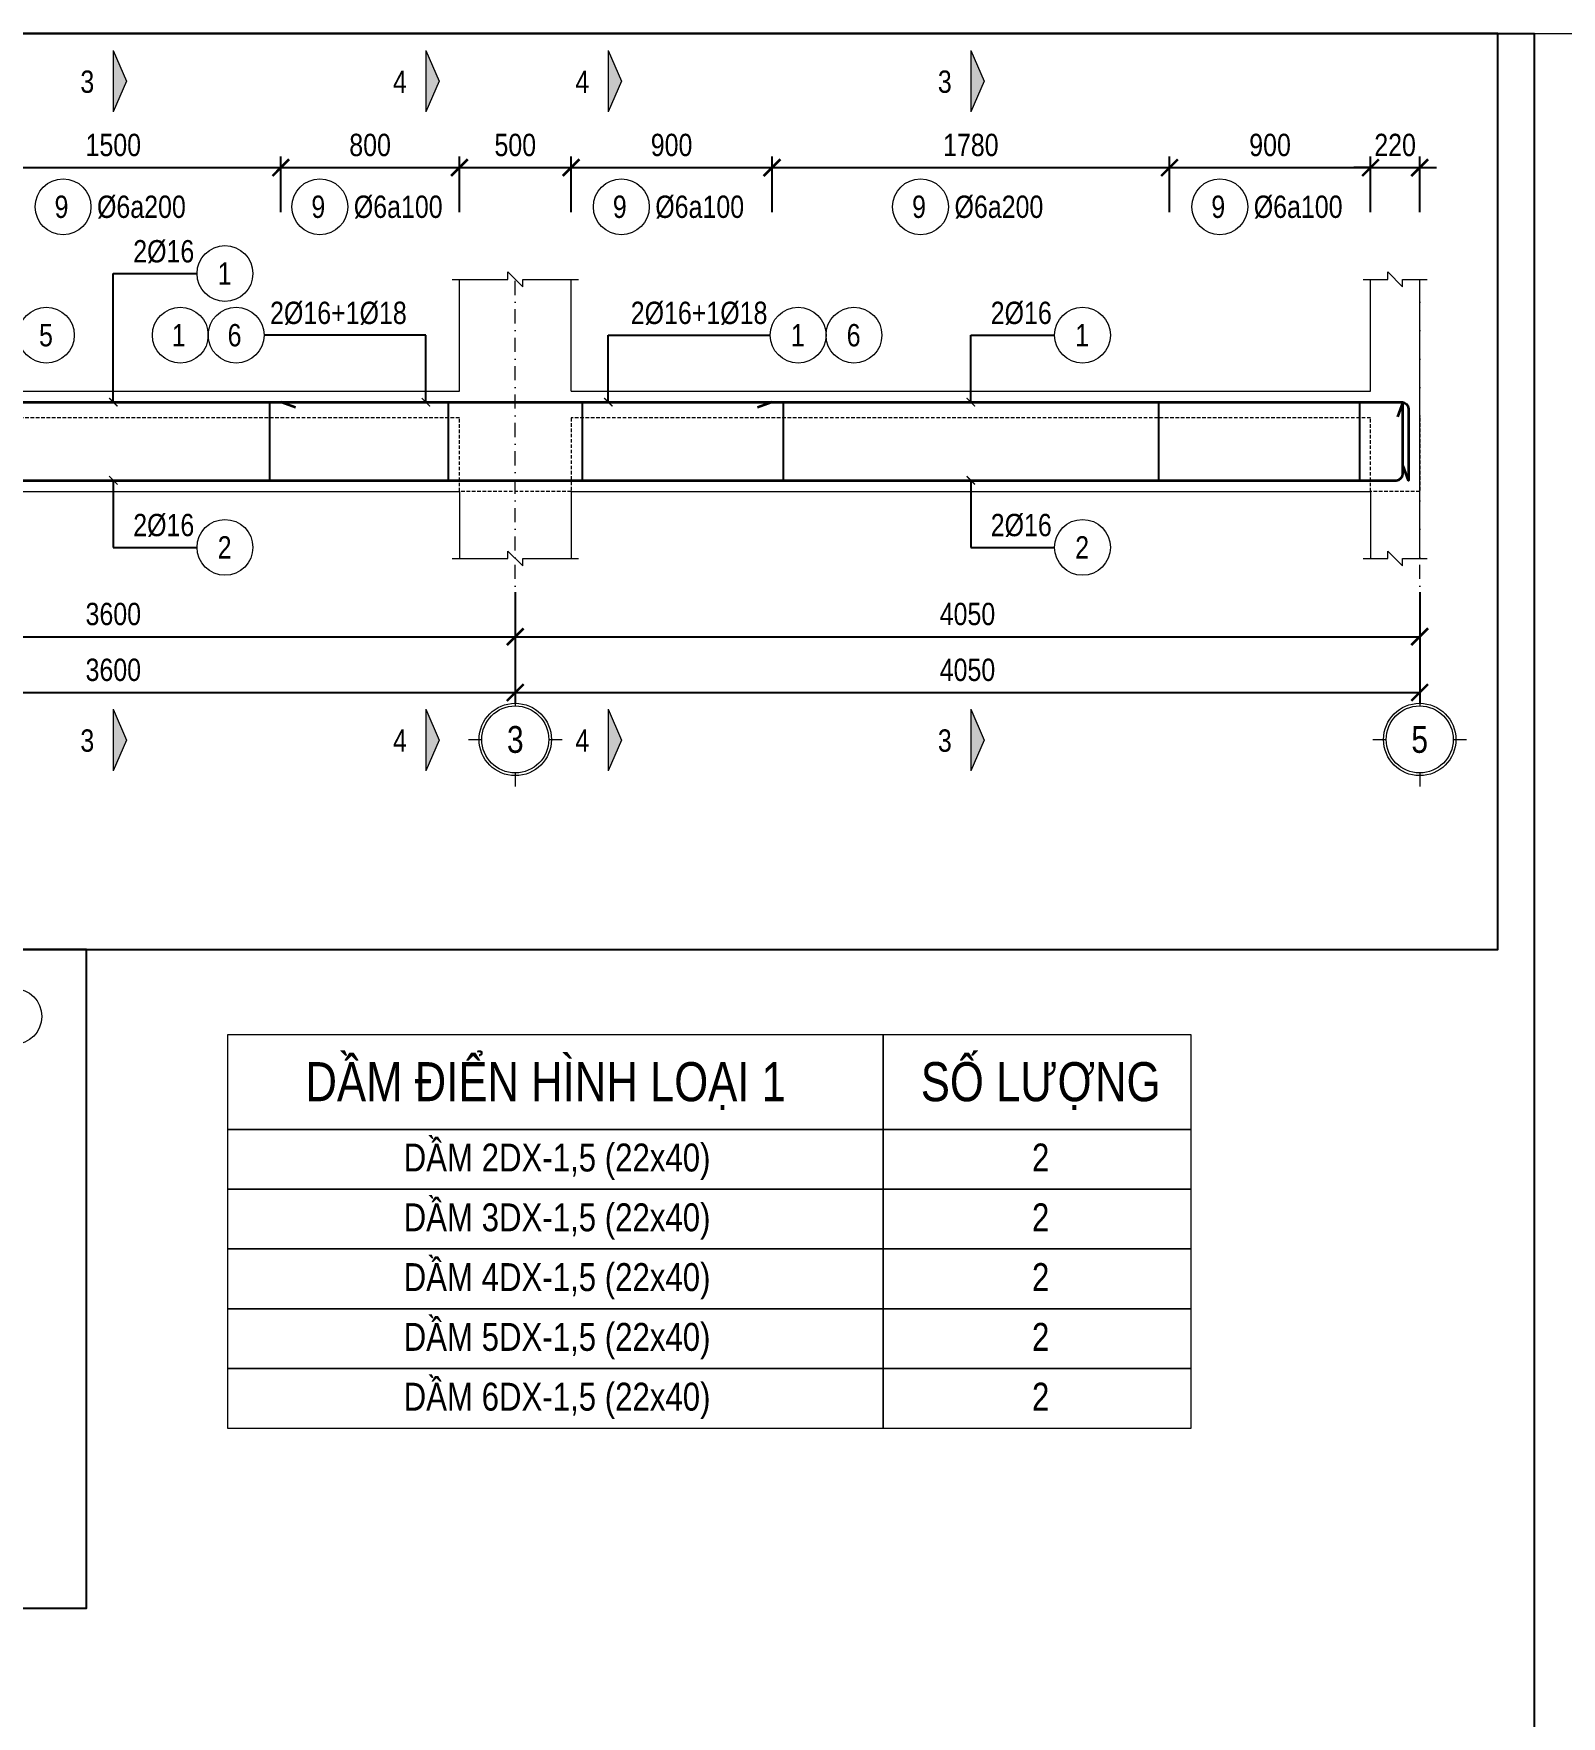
# Model space of a CAD drawing. Extents: x -165145 to 691808, y -202842 to 311040.
# Drawn here: x 254455 to 261296, y -63002 to -55468 of the extents above; entities that cross this region are included whole.
import ezdxf
from ezdxf.enums import TextEntityAlignment as Align

# ---------------------------------------------------------------- set-up
doc = ezdxf.new("R2010")
doc.units = 0
doc.header["$LTSCALE"] = 10
doc.header["$MEASUREMENT"] = 0
doc.linetypes.add('DASHDOT2', pattern=[12.7, 6.35, -3.175, 0, -3.175])
doc.linetypes.add('HIDDEN', pattern=[2.3807, 1.587, -0.7937])
doc.layers.get('0').update_dxf_attribs({"linetype": 'CONTINUOUS'})
doc.layers.get('Defpoints').update_dxf_attribs({"color": 5, "linetype": 'CONTINUOUS'})
for name, color, linetype, lineweight in [('DCE_BaoBeTong', 4, 'CONTINUOUS', 18), ('DCE_Block', 8, 'CONTINUOUS', 9), ('DCE_Dim', 254, 'CONTINUOUS', 9), ('DCE_MCZiCZac', 144, 'CONTINUOUS', 13), ('DCE_NetKhuat', 9, 'HIDDEN', 5), ('Dce_text', 7, 'CONTINUOUS', 13), ('DCE_ThepChu', 1, 'CONTINUOUS', 35), ('DCE_ThepDai', 220, 'CONTINUOUS', 25), ('DCE_Truc', 8, 'DASHDOT2', 13), ('GE_KC_NETKHUAT', 9, 'HIDDEN', 20), ('GE_KC_NETMANH', 8, 'CONTINUOUS', 20), ('GE_KC_TEXT', 4, 'CONTINUOUS', 20)]:
    doc.layers.add(name, color=color, linetype=linetype, lineweight=lineweight)
doc.styles.add('Dce_Text', font='arial.ttf', dxfattribs={"width": 0.8})
doc.styles.add('GE_KC-Arial', font='arial.ttf', dxfattribs={"width": 0.75})
doc.dimstyles.new('Dce_208MV', dxfattribs={"dimscale": 25, "dimtxt": 2.5, "dimasz": 1.5, "dimexe": 1, "dimexo": 2, "dimgap": 1, "dimtad": 1, "dimdec": 0, "dimrnd": 5, "dimtxsty": 'Dce_Text', "dimblk": 'ARCHTICK', "dimcen": 2.5, "dimclrd": 8, "dimclre": 8, "dimclrt": 3, "dimadec": 0, "dimazin": 0, "dimtfac": 1, "dimtdec": 0, "dimtix": 1, "dimtmove": 2, "dimatfit": 3, "dimldrblk": 'ARCHTICK', "dimfxl": 1, "dimarcsym": 0})
doc.dimstyles.new('Dce_50MV', dxfattribs={"dimscale": 50, "dimtxt": 2, "dimasz": 1.5, "dimexe": 1, "dimexo": 2, "dimgap": 1, "dimtad": 1, "dimdec": 0, "dimtxsty": 'Dce_Text', "dimblk": 'ARCHTICK', "dimcen": 2.5, "dimclrd": 8, "dimclre": 8, "dimclrt": 3, "dimadec": 0, "dimazin": 0, "dimtfac": 1, "dimtdec": 0, "dimtix": 1, "dimtmove": 2, "dimatfit": 3, "dimldrblk": 'ARCHTICK', "dimfxl": 4, "dimfxlon": 1, "dimarcsym": 0})

# ---------------------------------------------------------------- blocks, each defined once
blk = doc.blocks.new('Dce_KhTenTruc')
at = {"layer": 'DCE_Block'}
blk.add_circle((0, -3.5), 2.7, dxfattribs=at)
at = {"layer": 'DCE_Block', "color": 3}
blk.add_circle((0, -3.5), 2.5, dxfattribs=at)
at = {"layer": 'DCE_Truc'}
for p, q in [((0, 0), (0, -1)), ((-3.5, -3.5), (-2.5, -3.5)), ((2.5, -3.5), (3.5, -3.5)), ((0, -6), (0, -7))]:
    blk.add_line(p, q, dxfattribs=at)
at = {"layer": 'Dce_text', "color": 2, "style": 'Dce_Text', "width": 0.8}
blk.add_attdef('TRUC', text='', height=2, dxfattribs=at).set_placement((0, -4.5), align=Align.CENTER)
blk = doc.blocks.new('_ArchTick')
at = {"color": 0, "linetype": 'ByBlock', "const_width": 0.15}
blk.add_lwpolyline([(-0.5, -0.5), (0.5, 0.5)], dxfattribs=at)
blk = doc.blocks.new('*D2644')
at = {"layer": 'DCE_Dim', "color": 8, "lineweight": -2, "transparency": 16777216}
for p, q in [((253011.8, -58218.2), (253011.8, -58468.2)), ((256611.8, -58218.2), (256611.8, -58468.2)), ((253011.8, -58418.2), (256611.8, -58418.2))]:
    blk.add_line(p, q, dxfattribs=at)
at = {"layer": 'Defpoints', "color": 0, "transparency": 16777216}
for p in [(253011.8, -57818.2), (256611.8, -57818.2), (256611.8, -58418.2)]:
    blk.add_point(p, dxfattribs=at)
at = {"layer": 'DCE_Dim', "color": 8, "lineweight": -2, "transparency": 16777216, "xscale": 75, "yscale": 75, "zscale": 75, "rotation": 180}
blk.add_blockref('_ArchTick', (253011.8, -58418.2), dxfattribs=at)
at = {"layer": 'DCE_Dim', "color": 8, "lineweight": -2, "transparency": 16777216, "xscale": 75, "yscale": 75, "zscale": 75}
blk.add_blockref('_ArchTick', (256611.8, -58418.2), dxfattribs=at)
at = {"layer": 'DCE_Dim', "color": 3, "transparency": 16777216, "insert": (254811.8, -58317.2), "char_height": 100, "attachment_point": 5, "style": 'Dce_Text'}
blk.add_mtext('3600', dxfattribs=at)
blk = doc.blocks.new('*D2645')
at = {"layer": 'DCE_Dim', "color": 8, "lineweight": -2, "transparency": 16777216}
for p, q in [((253011.8, -57968.2), (253011.8, -58218.2)), ((256611.8, -57968.2), (256611.8, -58218.2)), ((253011.8, -58168.2), (256611.8, -58168.2))]:
    blk.add_line(p, q, dxfattribs=at)
at = {"layer": 'Defpoints', "color": 0, "transparency": 16777216}
for p in [(253011.8, -57818.2), (256611.8, -57818.2), (256611.8, -58168.2)]:
    blk.add_point(p, dxfattribs=at)
at = {"layer": 'DCE_Dim', "color": 8, "lineweight": -2, "transparency": 16777216, "xscale": 75, "yscale": 75, "zscale": 75, "rotation": 180}
blk.add_blockref('_ArchTick', (253011.8, -58168.2), dxfattribs=at)
at = {"layer": 'DCE_Dim', "color": 8, "lineweight": -2, "transparency": 16777216, "xscale": 75, "yscale": 75, "zscale": 75}
blk.add_blockref('_ArchTick', (256611.8, -58168.2), dxfattribs=at)
at = {"layer": 'DCE_Dim', "color": 3, "transparency": 16777216, "insert": (254811.8, -58067.2), "char_height": 100, "attachment_point": 5, "style": 'Dce_Text'}
blk.add_mtext('3600', dxfattribs=at)
blk = doc.blocks.new('*D2646')
at = {"layer": 'DCE_Dim', "color": 8, "lineweight": -2, "transparency": 16777216}
for p, q in [((256611.8, -58218.2), (256611.8, -58468.2)), ((260661.8, -58218.2), (260661.8, -58468.2)), ((256611.8, -58418.2), (260661.8, -58418.2))]:
    blk.add_line(p, q, dxfattribs=at)
at = {"layer": 'Defpoints', "color": 0, "transparency": 16777216}
for p in [(256611.8, -57818.2), (260661.8, -57818.2), (260661.8, -58418.2)]:
    blk.add_point(p, dxfattribs=at)
at = {"layer": 'DCE_Dim', "color": 8, "lineweight": -2, "transparency": 16777216, "xscale": 75, "yscale": 75, "zscale": 75, "rotation": 180}
blk.add_blockref('_ArchTick', (256611.8, -58418.2), dxfattribs=at)
at = {"layer": 'DCE_Dim', "color": 8, "lineweight": -2, "transparency": 16777216, "xscale": 75, "yscale": 75, "zscale": 75}
blk.add_blockref('_ArchTick', (260661.8, -58418.2), dxfattribs=at)
at = {"layer": 'DCE_Dim', "color": 3, "transparency": 16777216, "insert": (258636.8, -58317.2), "char_height": 100, "attachment_point": 5, "style": 'Dce_Text'}
blk.add_mtext('4050', dxfattribs=at)
blk = doc.blocks.new('*D2647')
at = {"layer": 'DCE_Dim', "color": 8, "lineweight": -2, "transparency": 16777216}
for p, q in [((256611.8, -57968.2), (256611.8, -58218.2)), ((260661.8, -57968.2), (260661.8, -58218.2)), ((256611.8, -58168.2), (260661.8, -58168.2))]:
    blk.add_line(p, q, dxfattribs=at)
at = {"layer": 'Defpoints', "color": 0, "transparency": 16777216}
for p in [(256611.8, -57818.2), (260661.8, -57818.2), (260661.8, -58168.2)]:
    blk.add_point(p, dxfattribs=at)
at = {"layer": 'DCE_Dim', "color": 8, "lineweight": -2, "transparency": 16777216, "xscale": 75, "yscale": 75, "zscale": 75, "rotation": 180}
blk.add_blockref('_ArchTick', (256611.8, -58168.2), dxfattribs=at)
at = {"layer": 'DCE_Dim', "color": 8, "lineweight": -2, "transparency": 16777216, "xscale": 75, "yscale": 75, "zscale": 75}
blk.add_blockref('_ArchTick', (260661.8, -58168.2), dxfattribs=at)
at = {"layer": 'DCE_Dim', "color": 3, "transparency": 16777216, "insert": (258636.8, -58067.2), "char_height": 100, "attachment_point": 5, "style": 'Dce_Text'}
blk.add_mtext('4050', dxfattribs=at)
blk = doc.blocks.new('*D2636')
at = {"layer": 'DCE_Dim', "color": 8, "lineweight": -2, "transparency": 16777216}
for p, q in [((254061.8, -56268.2), (254061.8, -56018.2)), ((255561.8, -56268.2), (255561.8, -56018.2)), ((254061.8, -56068.2), (255561.8, -56068.2))]:
    blk.add_line(p, q, dxfattribs=at)
at = {"layer": 'Defpoints', "color": 0, "transparency": 16777216}
for p in [(255561.8, -56068.2), (254061.8, -56568.2), (255561.8, -56568.2)]:
    blk.add_point(p, dxfattribs=at)
at = {"layer": 'DCE_Dim', "color": 8, "lineweight": -2, "transparency": 16777216, "xscale": 75, "yscale": 75, "zscale": 75, "rotation": 180}
blk.add_blockref('_ArchTick', (254061.8, -56068.2), dxfattribs=at)
at = {"layer": 'DCE_Dim', "color": 8, "lineweight": -2, "transparency": 16777216, "xscale": 75, "yscale": 75, "zscale": 75}
blk.add_blockref('_ArchTick', (255561.8, -56068.2), dxfattribs=at)
at = {"layer": 'DCE_Dim', "color": 3, "transparency": 16777216, "insert": (254811.8, -55967.2), "char_height": 100, "attachment_point": 5, "style": 'Dce_Text'}
blk.add_mtext('1500', dxfattribs=at)
blk = doc.blocks.new('Dce_KhtThepDai')
blk.add_circle((-4.5, -3.5), 2.5)
at = {"color": 11, "style": 'Dce_Text', "width": 0.8}
blk.add_attdef('SH', text='', height=2, dxfattribs=at).set_placement((-4.64, -4.5), align=Align.CENTER)
at = {"color": 3, "style": 'Dce_Text', "width": 0.8}
blk.add_attdef('DKVAKC', (-1.46, -4.5), '', height=2, dxfattribs=at)
blk = doc.blocks.new('*D2637')
at = {"layer": 'DCE_Dim', "color": 8, "lineweight": -2, "transparency": 16777216}
for p, q in [((255561.8, -56268.2), (255561.8, -56018.2)), ((256361.8, -56268.2), (256361.8, -56018.2)), ((255561.8, -56068.2), (256361.8, -56068.2))]:
    blk.add_line(p, q, dxfattribs=at)
at = {"layer": 'Defpoints', "color": 0, "transparency": 16777216}
for p in [(256361.8, -56068.2), (255561.8, -56568.2), (256361.8, -56568.2)]:
    blk.add_point(p, dxfattribs=at)
at = {"layer": 'DCE_Dim', "color": 8, "lineweight": -2, "transparency": 16777216, "xscale": 75, "yscale": 75, "zscale": 75, "rotation": 180}
blk.add_blockref('_ArchTick', (255561.8, -56068.2), dxfattribs=at)
at = {"layer": 'DCE_Dim', "color": 8, "lineweight": -2, "transparency": 16777216, "xscale": 75, "yscale": 75, "zscale": 75}
blk.add_blockref('_ArchTick', (256361.8, -56068.2), dxfattribs=at)
at = {"layer": 'DCE_Dim', "color": 3, "transparency": 16777216, "insert": (255961.8, -55967.2), "char_height": 100, "attachment_point": 5, "style": 'Dce_Text'}
blk.add_mtext('800', dxfattribs=at)
blk = doc.blocks.new('*D2638')
at = {"layer": 'DCE_Dim', "color": 8, "lineweight": -2, "transparency": 16777216}
for p, q in [((256361.8, -56268.2), (256361.8, -56018.2)), ((256861.8, -56268.2), (256861.8, -56018.2)), ((256361.8, -56068.2), (256861.8, -56068.2))]:
    blk.add_line(p, q, dxfattribs=at)
at = {"layer": 'Defpoints', "color": 0, "transparency": 16777216}
for p in [(256861.8, -56068.2), (256361.8, -56568.2), (256861.8, -56568.2)]:
    blk.add_point(p, dxfattribs=at)
at = {"layer": 'DCE_Dim', "color": 8, "lineweight": -2, "transparency": 16777216, "xscale": 75, "yscale": 75, "zscale": 75, "rotation": 180}
blk.add_blockref('_ArchTick', (256361.8, -56068.2), dxfattribs=at)
at = {"layer": 'DCE_Dim', "color": 8, "lineweight": -2, "transparency": 16777216, "xscale": 75, "yscale": 75, "zscale": 75}
blk.add_blockref('_ArchTick', (256861.8, -56068.2), dxfattribs=at)
at = {"layer": 'DCE_Dim', "color": 3, "transparency": 16777216, "insert": (256611.8, -55967.2), "char_height": 100, "attachment_point": 5, "style": 'Dce_Text'}
blk.add_mtext('500', dxfattribs=at)
blk = doc.blocks.new('*D2628')
at = {"layer": 'DCE_Dim', "color": 8, "lineweight": -2, "transparency": 16777216}
for p, q in [((256861.8, -56268.2), (256861.8, -56018.2)), ((257761.8, -56268.2), (257761.8, -56018.2)), ((256861.8, -56068.2), (257761.8, -56068.2))]:
    blk.add_line(p, q, dxfattribs=at)
at = {"layer": 'Defpoints', "color": 0, "transparency": 16777216}
for p in [(257761.8, -56068.2), (256861.8, -56568.2), (257761.8, -56568.2)]:
    blk.add_point(p, dxfattribs=at)
at = {"layer": 'DCE_Dim', "color": 8, "lineweight": -2, "transparency": 16777216, "xscale": 75, "yscale": 75, "zscale": 75, "rotation": 180}
blk.add_blockref('_ArchTick', (256861.8, -56068.2), dxfattribs=at)
at = {"layer": 'DCE_Dim', "color": 8, "lineweight": -2, "transparency": 16777216, "xscale": 75, "yscale": 75, "zscale": 75}
blk.add_blockref('_ArchTick', (257761.8, -56068.2), dxfattribs=at)
at = {"layer": 'DCE_Dim', "color": 3, "transparency": 16777216, "insert": (257311.8, -55967.2), "char_height": 100, "attachment_point": 5, "style": 'Dce_Text'}
blk.add_mtext('900', dxfattribs=at)
blk = doc.blocks.new('*D2629')
at = {"layer": 'DCE_Dim', "color": 8, "lineweight": -2, "transparency": 16777216}
for p, q in [((257761.8, -56268.2), (257761.8, -56018.2)), ((259541.8, -56268.2), (259541.8, -56018.2)), ((257761.8, -56068.2), (259541.8, -56068.2))]:
    blk.add_line(p, q, dxfattribs=at)
at = {"layer": 'Defpoints', "color": 0, "transparency": 16777216}
for p in [(259541.8, -56068.2), (257761.8, -56568.2), (259541.8, -56568.2)]:
    blk.add_point(p, dxfattribs=at)
at = {"layer": 'DCE_Dim', "color": 8, "lineweight": -2, "transparency": 16777216, "xscale": 75, "yscale": 75, "zscale": 75, "rotation": 180}
blk.add_blockref('_ArchTick', (257761.8, -56068.2), dxfattribs=at)
at = {"layer": 'DCE_Dim', "color": 8, "lineweight": -2, "transparency": 16777216, "xscale": 75, "yscale": 75, "zscale": 75}
blk.add_blockref('_ArchTick', (259541.8, -56068.2), dxfattribs=at)
at = {"layer": 'DCE_Dim', "color": 3, "transparency": 16777216, "insert": (258651.8, -55967.2), "char_height": 100, "attachment_point": 5, "style": 'Dce_Text'}
blk.add_mtext('1780', dxfattribs=at)
blk = doc.blocks.new('*D2630')
at = {"layer": 'DCE_Dim', "color": 8, "lineweight": -2, "transparency": 16777216}
for p, q in [((259541.8, -56268.2), (259541.8, -56018.2)), ((260441.8, -56268.2), (260441.8, -56018.2)), ((259541.8, -56068.2), (260441.8, -56068.2))]:
    blk.add_line(p, q, dxfattribs=at)
at = {"layer": 'Defpoints', "color": 0, "transparency": 16777216}
for p in [(260441.8, -56068.2), (259541.8, -56568.2), (260441.8, -56568.2)]:
    blk.add_point(p, dxfattribs=at)
at = {"layer": 'DCE_Dim', "color": 8, "lineweight": -2, "transparency": 16777216, "xscale": 75, "yscale": 75, "zscale": 75, "rotation": 180}
blk.add_blockref('_ArchTick', (259541.8, -56068.2), dxfattribs=at)
at = {"layer": 'DCE_Dim', "color": 8, "lineweight": -2, "transparency": 16777216, "xscale": 75, "yscale": 75, "zscale": 75}
blk.add_blockref('_ArchTick', (260441.8, -56068.2), dxfattribs=at)
at = {"layer": 'DCE_Dim', "color": 3, "transparency": 16777216, "insert": (259991.8, -55967.2), "char_height": 100, "attachment_point": 5, "style": 'Dce_Text'}
blk.add_mtext('900', dxfattribs=at)
blk = doc.blocks.new('*D2631')
at = {"layer": 'DCE_Dim', "color": 8, "lineweight": -2, "transparency": 16777216}
for p, q in [((260441.8, -56268.2), (260441.8, -56018.2)), ((260661.8, -56268.2), (260661.8, -56018.2)), ((260441.8, -56068.2), (260366.8, -56068.2)), ((260441.8, -56068.2), (260661.8, -56068.2)), ((260661.8, -56068.2), (260736.8, -56068.2))]:
    blk.add_line(p, q, dxfattribs=at)
at = {"layer": 'Defpoints', "color": 0, "transparency": 16777216}
for p in [(260661.8, -56068.2), (260441.8, -56568.2), (260661.8, -56568.2)]:
    blk.add_point(p, dxfattribs=at)
at = {"layer": 'DCE_Dim', "color": 8, "lineweight": -2, "transparency": 16777216, "xscale": 75, "yscale": 75, "zscale": 75}
blk.add_blockref('_ArchTick', (260441.8, -56068.2), dxfattribs=at)
at = {"layer": 'DCE_Dim', "color": 8, "lineweight": -2, "transparency": 16777216, "xscale": 75, "yscale": 75, "zscale": 75, "rotation": 180}
blk.add_blockref('_ArchTick', (260661.8, -56068.2), dxfattribs=at)
at = {"layer": 'DCE_Dim', "color": 3, "transparency": 16777216, "insert": (260551.8, -55967.2), "char_height": 100, "attachment_point": 5, "style": 'Dce_Text'}
blk.add_mtext('220', dxfattribs=at)
blk = doc.blocks.new('DCE_MatCatA')
blk.add_hatch(color=3).paths.add_polyline_path([(0, 5.5), (0, 0), (1.18, 2.75)])
at = {"color": 3}
for p, q in [((0, 5.5), (0, 0)), ((0, 5.5), (1.18, 2.75)), ((1.18, 2.75), (0, 0))]:
    blk.add_line(p, q, dxfattribs=at)
at = {"color": 11, "style": 'Dce_Text', "width": 0.8}
blk.add_attdef('1', text='', height=2, dxfattribs=at).set_placement((-2.33, 1.7), align=Align.CENTER)
blk = doc.blocks.new('Dce_KhtMcThepTangCuong')
blk.add_circle((2.5, 0), 2.5)
at = {"color": 3, "style": 'Dce_Text', "width": 0.8}
blk.add_attdef('DKVAKC', text='', height=2, dxfattribs=at).set_placement((-0.25, 1), align=Align.RIGHT)
at = {"color": 11, "style": 'Dce_Text', "width": 0.8}
blk.add_attdef('SH', text='', height=2, dxfattribs=at).set_placement((2.47, -1), align=Align.CENTER)
blk = doc.blocks.new('Dce_KhtThepLop1Phai')
for centre in [(2.5, 0), (7.5, 0)]:
    blk.add_circle(centre, 2.5)
at = {"color": 3, "style": 'Dce_Text', "width": 0.8}
blk.add_attdef('DKVAKC', text='', height=2, dxfattribs=at).set_placement((-0.25, 1), align=Align.RIGHT)
at = {"color": 11, "style": 'Dce_Text', "width": 0.8}
for tag, p in [('SH', (2.47, -1)), ('SH2', (7.47, -1))]:
    blk.add_attdef(tag, text='', height=2, dxfattribs=at).set_placement(p, align=Align.CENTER)
blk = doc.blocks.new('Dce_KhtThepLop1Trai')
for centre in [(-7.5, 0), (-2.5, 0)]:
    blk.add_circle(centre, 2.5)
at = {"color": 3, "style": 'Dce_Text', "width": 0.8}
blk.add_attdef('DKVAKC', (0.54, 1), '', height=2, dxfattribs=at)
at = {"color": 11, "style": 'Dce_Text', "width": 0.8}
for tag, p in [('SH', (-7.64, -1)), ('SH2', (-2.64, -1))]:
    blk.add_attdef(tag, text='', height=2, dxfattribs=at).set_placement(p, align=Align.CENTER)
blk = doc.blocks.new('A$C1ce15610')
at = {"layer": 'Defpoints'}
blk.add_lwpolyline([(0, 0), (0, -1475), (5815, -1475), (5815, 0)], close=True, dxfattribs=at)
at = {"layer": 'DCE_Block', "xscale": 25, "yscale": 25, "zscale": 25}
blk.add_blockref('Dce_KhtMcThepTangCuong', (5590, -150), dxfattribs=at).add_auto_attribs({'SH': '4', 'DKVAKC': '1%%c18'})

msp = doc.modelspace()

# ---------------------------------------------------------------- linework, layer by layer
at = {"layer": 'DCE_BaoBeTong'}
for points in [[(256361.84634, -57068.24154), (256361.84634, -56568.24154)], [(256861.84634, -57068.24154), (256861.84634, -56568.24154)], [(260441.84634, -57068.24154), (260441.84634, -56568.24154)], [(260661.84634, -57818.24154), (260661.84634, -56568.24154)], [(253261.84634, -57068.24154), (256361.84634, -57068.24154)], [(256861.84634, -57068.24154), (260441.84634, -57068.24154)], [(253261.84634, -57518.24154), (256361.84634, -57518.24154)], [(256361.84634, -57518.24154), (256361.84634, -57818.24154)], [(256861.84634, -57518.24154), (260441.84634, -57518.24154)], [(256861.84634, -57518.24154), (256861.84634, -57818.24154)], [(260441.84634, -57518.24154), (260441.84634, -57818.24154)]]:
    msp.add_lwpolyline(points, dxfattribs=at)
at = {"layer": 'DCE_MCZiCZac'}
for points in [[(256328.51301, -56568.24154), (256578.51301, -56568.24154), (256578.51301, -56534.90821), (256645.17967, -56601.57488), (256645.17967, -56568.24154), (256895.17967, -56568.24154)], [(260408.51301, -56568.24154), (260518.51301, -56568.24154), (260518.51301, -56534.90821), (260585.17967, -56601.57488), (260585.17967, -56568.24154), (260695.17967, -56568.24154)], [(256328.51301, -57818.24154), (256578.51301, -57818.24154), (256578.51301, -57784.90821), (256645.17967, -57851.57488), (256645.17967, -57818.24154), (256895.17967, -57818.24154)], [(260408.51301, -57818.24154), (260518.51301, -57818.24154), (260518.51301, -57784.90821), (260585.17967, -57851.57488), (260585.17967, -57818.24154), (260695.17967, -57818.24154)]]:
    msp.add_lwpolyline(points, dxfattribs=at)
at = {"layer": 'DCE_NetKhuat'}
msp.add_lwpolyline([(260661.84634, -57188.24154), (260661.84634, -57518.24154), (260441.84634, -57518.24154), (260441.84634, -57188.24154), (256861.84634, -57188.24154), (256861.84634, -57518.24154), (256361.84634, -57518.24154), (256361.84634, -57188.24154), (253261.84634, -57188.24154), (253261.84634, -57518.24154), (252761.84634, -57518.24154), (252761.84634, -57188.24154), (249661.84634, -57188.24154), (249661.84634, -57518.24154), (249161.84634, -57518.24154), (249161.84634, -57188.24154), (246311.84634, -57188.24154), (246311.84634, -57518.24154), (245811.84634, -57518.24154), (245811.84634, -57188.24154), (243911.84634, -57188.24154), (243911.84634, -57568.24154), (243911.84634, -57568.24154), (243911.84634, -57188.24154)], dxfattribs=at)
at = {"layer": 'DCE_ThepChu'}
for points in [[(243985.78775, -57402.46306), (243961.84634, -57468.24154), (243961.84634, -57148.24154, -0.3926990817), (243991.84634, -57118.24154), (260581.84634, -57118.24154, -0.3926990817), (260611.84634, -57148.24154), (260611.84634, -57468.24154), (260587.90493, -57402.46306)], [(244052.62482, -57494.30013), (243986.84634, -57518.24154), (245811.84634, -57518.24154), (246311.84634, -57468.24154), (246311.84634, -57468.24154), (260556.84634, -57468.24154, 0.3926990817), (260586.84634, -57438.24154), (260586.84634, -57118.24154), (260562.90493, -57184.02003)]]:
    msp.add_lwpolyline(points, format="xyb", dxfattribs=at)
msp.add_lwpolyline([(255627.62482, -57142.18295), (255561.84634, -57118.24154), (257761.84634, -57118.24154), (257696.06786, -57142.18295)], dxfattribs=at)
at = {"layer": 'DCE_ThepDai'}
for points in [[(255511.84634, -57118.24154), (255511.84634, -57468.24154)], [(256311.84634, -57118.24154), (256311.84634, -57468.24154)], [(256911.84634, -57118.24154), (256911.84634, -57468.24154)], [(257811.84634, -57118.24154), (257811.84634, -57468.24154)], [(259491.84634, -57118.24154), (259491.84634, -57468.24154)], [(260391.84634, -57118.24154), (260391.84634, -57468.24154)]]:
    msp.add_lwpolyline(points, dxfattribs=at)
at = {"layer": 'DCE_Truc'}
for points in [[(256611.84634, -58418.24154), (256611.84634, -56568.24154)], [(260661.84634, -58418.24154), (260661.84634, -56568.24154)]]:
    msp.add_lwpolyline(points, dxfattribs=at)
at = {"layer": 'Defpoints'}
for points in [[(243061.84634, -55468.24154), (261174.34634, -55468.24154), (261174.34634, -70535.74154), (243061.84634, -70535.74154)], [(243061.84634, -55468.24154), (243061.84634, -59568.24154), (261011.84634, -59568.24154), (261011.84634, -55468.24154)]]:
    msp.add_lwpolyline(points, close=True, dxfattribs=at)
at = {"layer": 'GE_KC_NETMANH'}
msp.add_line((174130.40086, -55468.24154), (385223.40086, -55468.24154), dxfattribs=at)
for points in [[(255324.67341, -59948.96122), (258259.65462, -59948.96122), (258259.65462, -60374.21546), (255324.67341, -60374.21546)], [(258259.65462, -59948.96122), (259636.65195, -59948.96122), (259636.65195, -60374.21546), (258259.65462, -60374.21546)], [(255324.67341, -60374.21546), (258259.65462, -60374.21546), (258259.65462, -60641.88951), (255324.67341, -60641.88951)], [(258259.65462, -60374.21546), (259636.65195, -60374.21546), (259636.65195, -60641.88951), (258259.65462, -60641.88951)], [(255324.67341, -60641.88951), (258259.65462, -60641.88951), (258259.65462, -60909.56356), (255324.67341, -60909.56356)], [(258259.65462, -60641.88951), (259636.65195, -60641.88951), (259636.65195, -60909.56356), (258259.65462, -60909.56356)], [(255324.67341, -60909.56356), (258259.65462, -60909.56356), (258259.65462, -61177.23761), (255324.67341, -61177.23761)], [(258259.65462, -60909.56356), (259636.65195, -60909.56356), (259636.65195, -61177.23761), (258259.65462, -61177.23761)], [(255324.67341, -61177.23761), (258259.65462, -61177.23761), (258259.65462, -61444.91166), (255324.67341, -61444.91166)], [(258259.65462, -61177.23761), (259636.65195, -61177.23761), (259636.65195, -61444.91166), (258259.65462, -61444.91166)], [(255324.67341, -61444.91166), (258259.65462, -61444.91166), (258259.65462, -61712.58572), (255324.67341, -61712.58572)], [(258259.65462, -61444.91166), (259636.65195, -61444.91166), (259636.65195, -61712.58572), (258259.65462, -61712.58572)]]:
    msp.add_lwpolyline(points, close=True, dxfattribs=at)

# ---------------------------------------------------------------- block references
at = {"layer": 'DCE_Block', "xscale": 50, "yscale": 50, "zscale": 50}
for name, p, values in [('DCE_MatCatA', (254811.84634, -55818.24154), {'1': '3'}), ('DCE_MatCatA', (256211.84634, -55818.24154), {'1': '4'}), ('DCE_MatCatA', (257028.51301, -55818.24154), {'1': '4'}), ('DCE_MatCatA', (258651.84634, -55818.24154), {'1': '3'}), ('Dce_KhtThepDai', (254811.84634, -56068.24154), {'DKVAKC': '%%c6a200', 'SH': '9'}), ('Dce_KhtThepDai', (255961.84634, -56068.24154), {'DKVAKC': '%%c6a100', 'SH': '9'}), ('Dce_KhtThepDai', (257311.84634, -56068.24154), {'DKVAKC': '%%c6a100', 'SH': '9'}), ('Dce_KhtThepDai', (258651.84634, -56068.24154), {'DKVAKC': '%%c6a200', 'SH': '9'}), ('Dce_KhtThepDai', (259991.84634, -56068.24154), {'DKVAKC': '%%c6a100', 'SH': '9'}), ('Dce_KhtMcThepTangCuong', (255186.84634, -56542.46125), {'SH': '1', 'DKVAKC': '2%%c16'}), ('Dce_KhtThepLop1Phai', (254136.84634, -56818.24154), {'SH2': '5', 'DKVAKC': '2%%c16+1%%c18', 'SH': '1'}), ('Dce_KhtThepLop1Trai', (255486.84634, -56818.24154), {'DKVAKC': '2%%c16+1%%c18', 'SH2': '6', 'SH': '1'}), ('Dce_KhtThepLop1Phai', (257753.51301, -56818.24154), {'SH2': '6', 'DKVAKC': '2%%c16+1%%c18', 'SH': '1'}), ('Dce_KhtMcThepTangCuong', (259026.84634, -56818.24154), {'SH': '1', 'DKVAKC': '2%%c16'}), ('Dce_KhtMcThepTangCuong', (255186.84634, -57768.24154), {'SH': '2', 'DKVAKC': '2%%c16'}), ('Dce_KhtMcThepTangCuong', (259026.84634, -57768.24154), {'SH': '2', 'DKVAKC': '2%%c16'}), ('DCE_MatCatA', (254811.84634, -58768.24154), {'1': '3'}), ('DCE_MatCatA', (256211.84634, -58768.24154), {'1': '4'}), ('DCE_MatCatA', (257028.51301, -58768.24154), {'1': '4'}), ('DCE_MatCatA', (258651.84634, -58768.24154), {'1': '3'})]:
    msp.add_blockref(name, p, dxfattribs=at).add_auto_attribs(values)
at = {"layer": 'DCE_Truc', "xscale": 60, "yscale": 60, "zscale": 60}
for p, values in [((256611.84634, -58418.24154), {'TRUC': '3'}), ((260661.84634, -58418.24154), {'TRUC': '5'})]:
    msp.add_blockref('Dce_KhTenTruc', p, dxfattribs=at).add_auto_attribs(values)
at = {"layer": 'GE_KC_NETKHUAT', "xscale": 2, "yscale": 2, "zscale": 2}
msp.add_blockref('A$C1ce15610', (243061.84634, -59568.24154), dxfattribs=at)

# ---------------------------------------------------------------- texts
at = {"layer": 'GE_KC_TEXT', "color": 4, "style": 'GE_KC-Arial', "width": 0.8}
for s, height, p in [('DẦM ĐIỂN HÌNH LOẠI 1', 175, (256747.93855, -60247.9307)), ('SỐ LƯỢNG', 175, (258964.5269, -60247.9307)), ('DẦM 2DX-1,5 (22x40)', 125, (256799.08131, -60562.53157)), ('2', 125, (258964.52513, -60562.53157)), ('DẦM 3DX-1,5 (22x40)', 125, (256799.08131, -60830.20562)), ('2', 125, (258964.52513, -60830.20562)), ('DẦM 4DX-1,5 (22x40)', 125, (256799.08131, -61097.87967)), ('2', 125, (258964.52513, -61097.87967)), ('DẦM 5DX-1,5 (22x40)', 125, (256799.08131, -61365.55372)), ('2', 125, (258964.52513, -61365.55372)), ('DẦM 6DX-1,5 (22x40)', 125, (256799.08131, -61633.22777)), ('2', 125, (258964.52513, -61633.22777))]:
    msp.add_text(s, height=height, dxfattribs=at).set_placement(p, align=Align.CENTER)

# ---------------------------------------------------------------- dimensions: what is measured, and where the dimension line sits
at = {"layer": 'DCE_Dim'}
for base, p1, p2, picture, middle in [((255561.84634, -56068.24154), (254061.84634, -56568.24154), (255561.84634, -56568.24154), '*D2636', (254811.84634, -55967.18424)), ((256361.84634, -56068.24154), (255561.84634, -56568.24154), (256361.84634, -56568.24154), '*D2637', (255961.84634, -55967.18424)), ((256861.84634, -56068.24154), (256361.84634, -56568.24154), (256861.84634, -56568.24154), '*D2638', (256611.84634, -55967.18424)), ((257761.84634, -56068.24154), (256861.84634, -56568.24154), (257761.84634, -56568.24154), '*D2628', (257311.84634, -55967.18424)), ((259541.84634, -56068.24154), (257761.84634, -56568.24154), (259541.84634, -56568.24154), '*D2629', (258651.84634, -55967.18424)), ((260441.84634, -56068.24154), (259541.84634, -56568.24154), (260441.84634, -56568.24154), '*D2630', (259991.84634, -55967.18424)), ((260661.84634, -56068.24154), (260441.84634, -56568.24154), (260661.84634, -56568.24154), '*D2631', (260551.84634, -55967.18424)), ((256611.84634, -58418.24154), (253011.84634, -57818.24154), (256611.84634, -57818.24154), '*D2644', (254811.84634, -58317.15014)), ((256611.84634, -58168.24154), (253011.84634, -57818.24154), (256611.84634, -57818.24154), '*D2645', (254811.84634, -58067.15014)), ((260661.84634, -58418.24154), (256611.84634, -57818.24154), (260661.84634, -57818.24154), '*D2646', (258636.84634, -58317.18424)), ((260661.84634, -58168.24154), (256611.84634, -57818.24154), (260661.84634, -57818.24154), '*D2647', (258636.84634, -58067.18424))]:
    dim = msp.add_linear_dim(base=base, p1=p1, p2=p2, dimstyle='Dce_50MV', dxfattribs=at)
    dim.commit()
    dim.dimension.update_dxf_attribs({"geometry": picture, "text_midpoint": middle})

# ---------------------------------------------------------------- leaders
at = {"layer": 'DCE_Block'}
for points in [[(254811.84634, -57118.24154), (254811.84634, -56542.46125), (255186.84634, -56542.46125)], [(256211.84634, -57118.24154), (256211.84634, -56818.24154), (255486.84634, -56818.24154)], [(257028.51301, -57118.24154), (257028.51301, -56818.24154), (257753.51301, -56818.24154)], [(258651.84634, -57118.24154), (258651.84634, -56818.24154), (259026.84634, -56818.24154)], [(254811.84634, -57468.24154), (254811.84634, -57768.24154), (255186.84634, -57768.24154)], [(258651.84634, -57468.24154), (258651.84634, -57768.24154), (259026.84634, -57768.24154)]]:
    msp.add_leader(points, dimstyle='Dce_208MV', dxfattribs=at)

doc.saveas('drawing.dxf')
